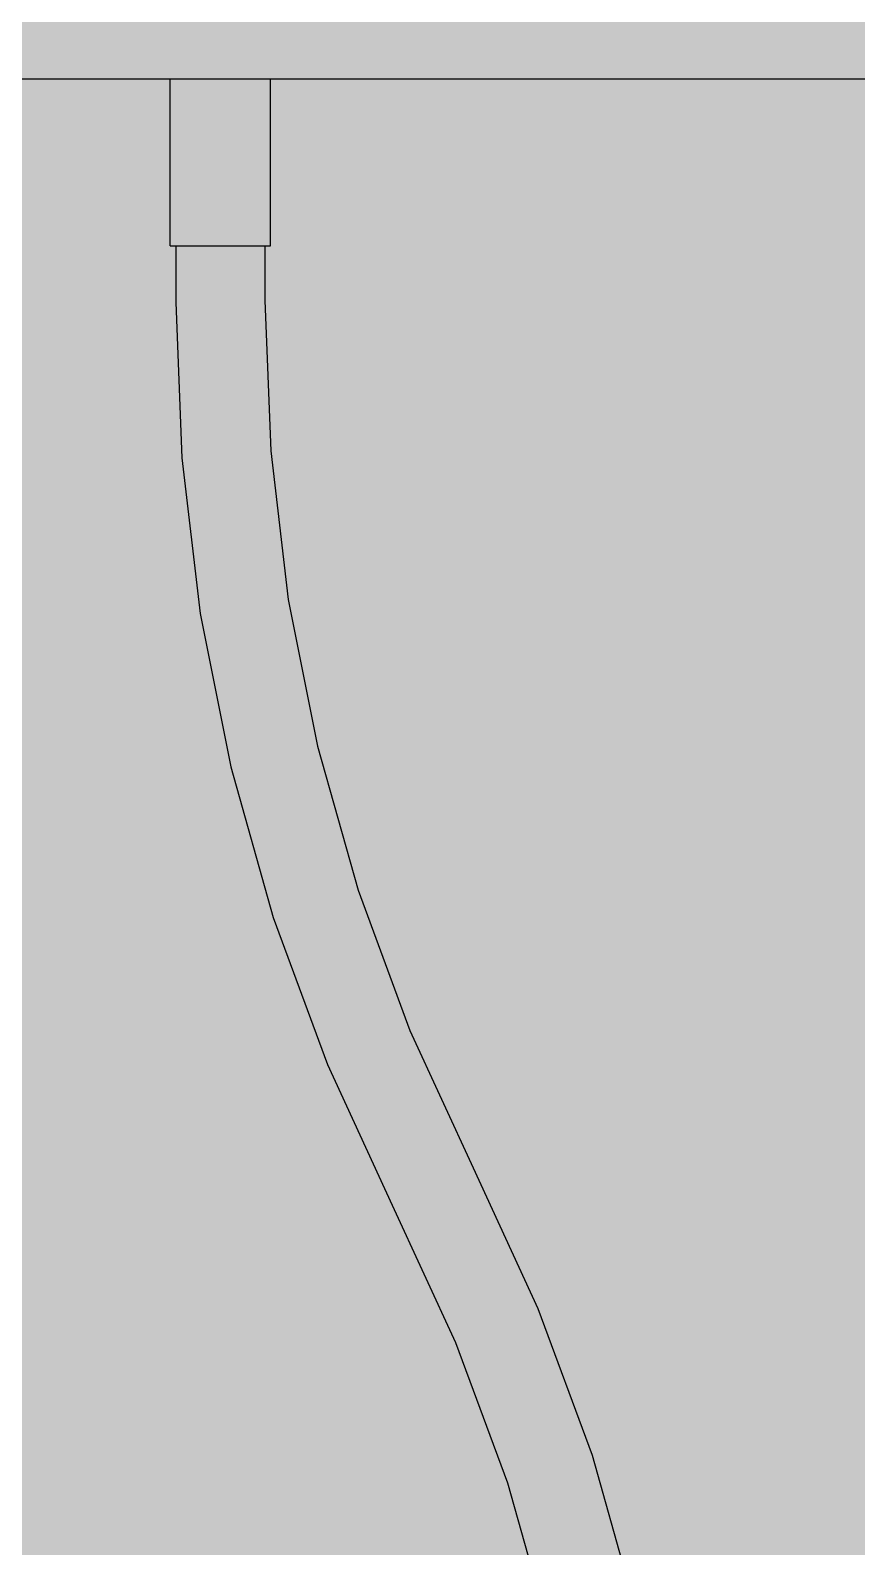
# Model space of a CAD drawing. Header units: millimetres. Extents: x 2336463 to 2579121, y 595385 to 778077.
# Drawn here: x 2471830.2 to 2471978.6, y 623825.7 to 624098 of the extents above; entities that cross this region are included whole.
import ezdxf

# ---------------------------------------------------------------- set-up
doc = ezdxf.new("R2010")
doc.units = ezdxf.units.MM
doc.header["$MEASUREMENT"] = 0
doc.linetypes.add('Wipeout_Contour', pattern=[1000, 0, -1000])
doc.layers.add('+возводимые стены_Ном._пера__19', color=255, linetype='Continuous', lineweight=0)
doc.layers.add('+возводимые стены_Ном._пера__85', color=7, linetype='Continuous', lineweight=5, true_color=0x66b7ff)
doc.layers.add('Интерьер - Мебель_Ном._пера__62', color=7, linetype='Continuous', lineweight=25, true_color=0xaaaaaa)
doc.layers.add('Интерьер - Мебель', color=7, linetype='Continuous')

msp = doc.modelspace()

# ---------------------------------------------------------------- hatches: boundary and pattern name
at = {"layer": '+возводимые стены_Ном._пера__85', "linetype": 'Continuous', "lineweight": 5, "true_color": 0x66b7ff}
msp.add_hatch(color=151, dxfattribs=at).paths.add_polyline_path([(2471002.08, 623081.44), (2472837.08, 623081.44), (2472837.08, 626481.19), (2471002.08, 626481.19)])

# ---------------------------------------------------------------- next in the draw order: wipeouts: each hides what was drawn before it
at = {"color": 254, "linetype": 'Wipeout_Contour', "lineweight": 0, "ltscale": 10197720.62613339}
msp.add_wipeout([(2471871.27, 624059.31), (2471871.27, 624049.45), (2471872.35, 624049.47), (2471872.35, 624059.31)], dxfattribs=at).dxf.layer = 'Интерьер - Мебель'

# ---------------------------------------------------------------- next in the draw order: wipeouts: each hides what was drawn before it
at = {"color": 254, "linetype": 'Wipeout_Contour', "lineweight": 0, "ltscale": 10197712.85117712}
msp.add_wipeout([(2471868.35, 624049.39), (2471871.27, 624049.45), (2471871.27, 624059.31), (2471868.35, 624059.31)], dxfattribs=at).dxf.layer = 'Интерьер - Мебель'

# ---------------------------------------------------------------- next in the draw order: wipeouts: each hides what was drawn before it
at = {"color": 254, "linetype": 'Wipeout_Contour', "lineweight": 0, "ltscale": 10197743.75535222}
msp.add_wipeout([(2471872.14, 624089.31), (2471872.14, 624059.31), (2471873.35, 624059.31), (2471873.35, 624089.31)], dxfattribs=at).dxf.layer = 'Интерьер - Мебель'
at = {"color": 254, "linetype": 'Wipeout_Contour', "lineweight": 0, "ltscale": 10197699.38351009}
msp.add_wipeout([(2471864.35, 624059.31), (2471864.35, 624049.31), (2471868.35, 624049.39), (2471868.35, 624059.31)], dxfattribs=at).dxf.layer = 'Интерьер - Мебель'
at = {"color": 254, "linetype": 'Wipeout_Contour', "lineweight": 0, "ltscale": 10197704.63168966}
msp.add_wipeout([(2471871.27, 624049.45), (2471872.34, 624022.39), (2471873.41, 624022.48), (2471872.35, 624049.47)], dxfattribs=at).dxf.layer = 'Интерьер - Мебель'

# ---------------------------------------------------------------- next in the draw order: wipeouts: each hides what was drawn before it
at = {"color": 254, "linetype": 'Wipeout_Contour', "lineweight": 0, "ltscale": 10197683.83179225}
msp.add_wipeout([(2471860.35, 624059.31), (2471860.35, 624049.23), (2471864.35, 624049.31), (2471864.35, 624059.31)], dxfattribs=at).dxf.layer = 'Интерьер - Мебель'
at = {"color": 254, "linetype": 'Wipeout_Contour', "lineweight": 0, "ltscale": 10197696.78837616}
msp.add_wipeout([(2471868.35, 624049.39), (2471869.42, 624022.16), (2471872.34, 624022.39), (2471871.27, 624049.45)], dxfattribs=at).dxf.layer = 'Интерьер - Мебель'

# ---------------------------------------------------------------- next in the draw order: wipeouts: each hides what was drawn before it
at = {"color": 254, "linetype": 'Wipeout_Contour', "lineweight": 0, "ltscale": 10197670.36310441}
msp.add_wipeout([(2471857.42, 624059.31), (2471857.42, 624049.17), (2471860.35, 624049.23), (2471860.35, 624059.31)], dxfattribs=at).dxf.layer = 'Интерьер - Мебель'
at = {"color": 254, "linetype": 'Wipeout_Contour', "lineweight": 0, "ltscale": 10197683.20298895}
msp.add_wipeout([(2471868.35, 624049.39), (2471864.35, 624049.31), (2471865.43, 624021.85), (2471869.42, 624022.16)], dxfattribs=at).dxf.layer = 'Интерьер - Мебель'
at = {"color": 254, "linetype": 'Wipeout_Contour', "lineweight": 0, "ltscale": 10197686.51654587}
msp.add_wipeout([(2471872.34, 624022.39), (2471875.5, 623995.64), (2471876.56, 623995.81), (2471873.41, 624022.48)], dxfattribs=at).dxf.layer = 'Интерьер - Мебель'

# ---------------------------------------------------------------- next in the draw order: wipeouts: each hides what was drawn before it
at = {"color": 254, "linetype": 'Wipeout_Contour', "lineweight": 0, "ltscale": 10197662.58637267}
msp.add_wipeout([(2471856.35, 624059.31), (2471856.35, 624049.15), (2471857.42, 624049.17), (2471857.42, 624059.31)], dxfattribs=at).dxf.layer = 'Интерьер - Мебель'
at = {"color": 254, "linetype": 'Wipeout_Contour', "lineweight": 0, "ltscale": 10197667.51543342}
msp.add_wipeout([(2471864.35, 624049.31), (2471860.35, 624049.23), (2471861.43, 624021.54), (2471865.43, 624021.85)], dxfattribs=at).dxf.layer = 'Интерьер - Мебель'
at = {"color": 254, "linetype": 'Wipeout_Contour', "lineweight": 0, "ltscale": 10197678.58275691}
msp.add_wipeout([(2471869.42, 624022.16), (2471872.61, 623995.18), (2471875.5, 623995.64), (2471872.34, 624022.39)], dxfattribs=at).dxf.layer = 'Интерьер - Мебель'

# ---------------------------------------------------------------- next in the draw order: wipeouts: each hides what was drawn before it
at = {"color": 254, "linetype": 'Wipeout_Contour', "lineweight": 0, "ltscale": 10197678.62220867}
msp.add_wipeout([(2471855.35, 624089.31), (2471855.35, 624059.31), (2471856.55, 624059.31), (2471856.55, 624089.31)], dxfattribs=at).dxf.layer = 'Интерьер - Мебель'
at = {"color": 254, "linetype": 'Wipeout_Contour', "lineweight": 0, "ltscale": 10197653.92919322}
msp.add_wipeout([(2471857.42, 624049.17), (2471858.51, 624021.31), (2471861.43, 624021.54), (2471860.35, 624049.23)], dxfattribs=at).dxf.layer = 'Интерьер - Мебель'
at = {"color": 254, "linetype": 'Wipeout_Contour', "lineweight": 0, "ltscale": 10197664.84235452}
msp.add_wipeout([(2471865.43, 624021.85), (2471868.66, 623994.56), (2471872.61, 623995.18), (2471869.42, 624022.16)], dxfattribs=at).dxf.layer = 'Интерьер - Мебель'
at = {"color": 254, "linetype": 'Wipeout_Contour', "lineweight": 0, "ltscale": 10197676.83389137}
msp.add_wipeout([(2471875.5, 623995.64), (2471880.76, 623969.22), (2471881.8, 623969.47), (2471876.56, 623995.81)], dxfattribs=at).dxf.layer = 'Интерьер - Мебель'

# ---------------------------------------------------------------- next in the draw order: linework, layer by layer
at = {"layer": 'Интерьер - Мебель_Ном._пера__62', "color": 253, "linetype": 'Continuous', "lineweight": 25, "true_color": 0xaaaaaa}
msp.add_line((2471872.35, 624049.47), (2471873.41, 624022.48), dxfattribs=at)

# ---------------------------------------------------------------- next in the draw order: wipeouts: each hides what was drawn before it
at = {"color": 254, "linetype": 'Wipeout_Contour', "lineweight": 0, "ltscale": 10197687.34840328}
msp.add_wipeout([(2471859.85, 624089.31), (2471856.55, 624089.31), (2471856.55, 624059.31), (2471859.85, 624059.31)], dxfattribs=at).dxf.layer = 'Интерьер - Мебель'
at = {"color": 254, "linetype": 'Wipeout_Contour', "lineweight": 0, "ltscale": 10197646.08499187}
msp.add_wipeout([(2471856.35, 624049.15), (2471857.44, 624021.22), (2471858.51, 624021.31), (2471857.42, 624049.17)], dxfattribs=at).dxf.layer = 'Интерьер - Мебель'
at = {"color": 254, "linetype": 'Wipeout_Contour', "lineweight": 0, "ltscale": 10197648.97626069}
msp.add_wipeout([(2471861.43, 624021.54), (2471864.7, 623993.93), (2471868.66, 623994.56), (2471865.43, 624021.85)], dxfattribs=at).dxf.layer = 'Интерьер - Мебель'
at = {"color": 254, "linetype": 'Wipeout_Contour', "lineweight": 0, "ltscale": 10197668.84272367}
msp.add_wipeout([(2471872.61, 623995.18), (2471877.91, 623968.54), (2471880.76, 623969.22), (2471875.5, 623995.64)], dxfattribs=at).dxf.layer = 'Интерьер - Мебель'

# ---------------------------------------------------------------- next in the draw order: linework, layer by layer
at = {"layer": 'Интерьер - Мебель_Ном._пера__62', "color": 253, "linetype": 'Continuous', "lineweight": 25, "true_color": 0xaaaaaa}
for p, q in [((2471855.35, 624059.31), (2471855.35, 624089.31)), ((2471855.35, 624059.31), (2471856.55, 624059.31)), ((2471856.35, 624059.31), (2471856.35, 624049.15))]:
    msp.add_line(p, q, dxfattribs=at)

# ---------------------------------------------------------------- next in the draw order: wipeouts: each hides what was drawn before it
at = {"color": 254, "linetype": 'Wipeout_Contour', "lineweight": 0, "ltscale": 10197702.46259759}
msp.add_wipeout([(2471859.85, 624059.31), (2471864.35, 624059.31), (2471864.35, 624089.31), (2471859.85, 624089.31)], dxfattribs=at).dxf.layer = 'Интерьер - Мебель'
at = {"color": 254, "linetype": 'Wipeout_Contour', "lineweight": 0, "ltscale": 10197635.23580528}
msp.add_wipeout([(2471858.51, 624021.31), (2471861.81, 623993.47), (2471864.7, 623993.93), (2471861.43, 624021.54)], dxfattribs=at).dxf.layer = 'Интерьер - Мебель'
at = {"color": 254, "linetype": 'Wipeout_Contour', "lineweight": 0, "ltscale": 10197655.00389117}
msp.add_wipeout([(2471868.66, 623994.56), (2471874.02, 623967.6), (2471877.91, 623968.54), (2471872.61, 623995.18)], dxfattribs=at).dxf.layer = 'Интерьер - Мебель'
at = {"color": 254, "linetype": 'Wipeout_Contour', "lineweight": 0, "ltscale": 10197675.58228083}
msp.add_wipeout([(2471880.76, 623969.22), (2471888.07, 623943.3), (2471889.09, 623943.63), (2471881.8, 623969.47)], dxfattribs=at).dxf.layer = 'Интерьер - Мебель'

# ---------------------------------------------------------------- next in the draw order: linework, layer by layer
at = {"layer": 'Интерьер - Мебель_Ном._пера__62', "color": 253, "linetype": 'Continuous', "lineweight": 25, "true_color": 0xaaaaaa}
msp.add_line((2471856.55, 624059.31), (2471859.85, 624059.31), dxfattribs=at)

# ---------------------------------------------------------------- next in the draw order: wipeouts: each hides what was drawn before it
at = {"color": 254, "linetype": 'Wipeout_Contour', "lineweight": 0, "ltscale": 10197719.914968}
msp.add_wipeout([(2471864.35, 624059.31), (2471868.85, 624059.31), (2471868.85, 624089.31), (2471864.35, 624089.31)], dxfattribs=at).dxf.layer = 'Интерьер - Мебель'
at = {"color": 254, "linetype": 'Wipeout_Contour', "lineweight": 0, "ltscale": 10197627.30353814}
msp.add_wipeout([(2471857.44, 624021.22), (2471860.75, 623993.31), (2471861.81, 623993.47), (2471858.51, 624021.31)], dxfattribs=at).dxf.layer = 'Интерьер - Мебель'
at = {"color": 254, "linetype": 'Wipeout_Contour', "lineweight": 0, "ltscale": 10197639.02464252}
msp.add_wipeout([(2471864.7, 623993.93), (2471870.12, 623966.67), (2471874.02, 623967.6), (2471868.66, 623994.56)], dxfattribs=at).dxf.layer = 'Интерьер - Мебель'
at = {"color": 254, "linetype": 'Wipeout_Contour', "lineweight": 0, "ltscale": 10197667.58330121}
msp.add_wipeout([(2471880.76, 623969.22), (2471877.91, 623968.54), (2471885.28, 623942.39), (2471888.07, 623943.3)], dxfattribs=at).dxf.layer = 'Интерьер - Мебель'

# ---------------------------------------------------------------- next in the draw order: linework, layer by layer
at = {"layer": 'Интерьер - Мебель_Ном._пера__62', "color": 253, "linetype": 'Continuous', "lineweight": 25, "true_color": 0xaaaaaa}
for p, q in [((2471859.85, 624059.31), (2471864.35, 624059.31)), ((2471856.35, 624049.15), (2471857.44, 624021.22)), ((2471873.41, 624022.48), (2471876.56, 623995.81))]:
    msp.add_line(p, q, dxfattribs=at)

# ---------------------------------------------------------------- next in the draw order: wipeouts: each hides what was drawn before it
at = {"color": 254, "linetype": 'Wipeout_Contour', "lineweight": 0, "ltscale": 10197735.02916594}
msp.add_wipeout([(2471872.14, 624089.31), (2471868.85, 624089.31), (2471868.85, 624059.31), (2471872.14, 624059.31)], dxfattribs=at).dxf.layer = 'Интерьер - Мебель'
at = {"color": 254, "linetype": 'Wipeout_Contour', "lineweight": 0, "ltscale": 10197625.18661747}
msp.add_wipeout([(2471861.81, 623993.47), (2471867.28, 623965.99), (2471870.12, 623966.67), (2471864.7, 623993.93)], dxfattribs=at).dxf.layer = 'Интерьер - Мебель'
at = {"color": 254, "linetype": 'Wipeout_Contour', "lineweight": 0, "ltscale": 10197653.73146131}
msp.add_wipeout([(2471877.91, 623968.54), (2471874.02, 623967.6), (2471881.48, 623941.15), (2471885.28, 623942.39)], dxfattribs=at).dxf.layer = 'Интерьер - Мебель'
at = {"color": 254, "linetype": 'Wipeout_Contour', "lineweight": 0, "ltscale": 10197682.7693672}
msp.add_wipeout([(2471888.07, 623943.3), (2471897.39, 623918.02), (2471898.39, 623918.43), (2471889.09, 623943.63)], dxfattribs=at).dxf.layer = 'Интерьер - Мебель'

# ---------------------------------------------------------------- next in the draw order: linework, layer by layer
at = {"layer": 'Интерьер - Мебель_Ном._пера__62', "color": 253, "linetype": 'Continuous', "lineweight": 25, "true_color": 0xaaaaaa}
for p, q in [((2471789.35, 624089.31), (2472089.35, 624089.31)), ((2471873.35, 624059.31), (2471873.35, 624089.31)), ((2471864.35, 624059.31), (2471868.85, 624059.31)), ((2471868.85, 624059.31), (2471872.14, 624059.31)), ((2471872.14, 624059.31), (2471873.35, 624059.31)), ((2471872.35, 624059.31), (2471872.35, 624049.47)), ((2471876.56, 623995.81), (2471881.8, 623969.47))]:
    msp.add_line(p, q, dxfattribs=at)

# ---------------------------------------------------------------- next in the draw order: wipeouts: each hides what was drawn before it
at = {"color": 254, "linetype": 'Wipeout_Contour', "lineweight": 0, "ltscale": 10197617.1985331}
msp.add_wipeout([(2471860.75, 623993.31), (2471866.23, 623965.74), (2471867.28, 623965.99), (2471861.81, 623993.47)], dxfattribs=at).dxf.layer = 'Интерьер - Мебель'
at = {"color": 254, "linetype": 'Wipeout_Contour', "lineweight": 0, "ltscale": 10197637.73762057}
msp.add_wipeout([(2471870.12, 623966.67), (2471877.67, 623939.92), (2471881.48, 623941.15), (2471874.02, 623967.6)], dxfattribs=at).dxf.layer = 'Интерьер - Мебель'
at = {"color": 254, "linetype": 'Wipeout_Contour', "lineweight": 0, "ltscale": 10197674.81203607}
msp.add_wipeout([(2471885.28, 623942.39), (2471894.69, 623916.9), (2471897.39, 623918.02), (2471888.07, 623943.3)], dxfattribs=at).dxf.layer = 'Интерьер - Мебель'

# ---------------------------------------------------------------- next in the draw order: linework, layer by layer
at = {"layer": 'Интерьер - Мебель_Ном._пера__62', "color": 253, "linetype": 'Continuous', "lineweight": 25, "true_color": 0xaaaaaa}
msp.add_line((2471857.44, 624021.22), (2471860.75, 623993.31), dxfattribs=at)

# ---------------------------------------------------------------- next in the draw order: wipeouts: each hides what was drawn before it
at = {"color": 254, "linetype": 'Wipeout_Contour', "lineweight": 0, "ltscale": 10197623.88725664}
msp.add_wipeout([(2471867.28, 623965.99), (2471874.88, 623939.01), (2471877.67, 623939.92), (2471870.12, 623966.67)], dxfattribs=at).dxf.layer = 'Интерьер - Мебель'
at = {"color": 254, "linetype": 'Wipeout_Contour', "lineweight": 0, "ltscale": 10197661.0327348}
msp.add_wipeout([(2471881.48, 623941.15), (2471890.99, 623915.37), (2471894.69, 623916.9), (2471885.28, 623942.39)], dxfattribs=at).dxf.layer = 'Интерьер - Мебель'
at = {"color": 254, "linetype": 'Wipeout_Contour', "lineweight": 0, "ltscale": 10197708.66488921}
msp.add_wipeout([(2471897.39, 623918.02), (2471920.41, 623868.11), (2471921.4, 623868.52), (2471898.39, 623918.43)], dxfattribs=at).dxf.layer = 'Интерьер - Мебель'

# ---------------------------------------------------------------- next in the draw order: linework, layer by layer
at = {"layer": 'Интерьер - Мебель_Ном._пера__62', "color": 253, "linetype": 'Continuous', "lineweight": 25, "true_color": 0xaaaaaa}
msp.add_line((2471881.8, 623969.47), (2471889.09, 623943.63), dxfattribs=at)

# ---------------------------------------------------------------- next in the draw order: wipeouts: each hides what was drawn before it
at = {"color": 254, "linetype": 'Wipeout_Contour', "lineweight": 0, "ltscale": 10197615.89234414}
msp.add_wipeout([(2471866.23, 623965.74), (2471873.86, 623938.68), (2471874.88, 623939.01), (2471867.28, 623965.99)], dxfattribs=at).dxf.layer = 'Интерьер - Мебель'
at = {"color": 254, "linetype": 'Wipeout_Contour', "lineweight": 0, "ltscale": 10197645.12289064}
msp.add_wipeout([(2471877.67, 623939.92), (2471887.29, 623913.84), (2471890.99, 623915.37), (2471881.48, 623941.15)], dxfattribs=at).dxf.layer = 'Интерьер - Мебель'
at = {"color": 254, "linetype": 'Wipeout_Contour', "lineweight": 0, "ltscale": 10197700.7432733}
msp.add_wipeout([(2471894.69, 623916.9), (2471917.7, 623866.99), (2471920.41, 623868.11), (2471897.39, 623918.02)], dxfattribs=at).dxf.layer = 'Интерьер - Мебель'

# ---------------------------------------------------------------- next in the draw order: linework, layer by layer
at = {"layer": 'Интерьер - Мебель_Ном._пера__62', "color": 253, "linetype": 'Continuous', "lineweight": 25, "true_color": 0xaaaaaa}
for p, q in [((2471860.75, 623993.31), (2471866.23, 623965.74)), ((2471889.09, 623943.63), (2471898.39, 623918.43))]:
    msp.add_line(p, q, dxfattribs=at)

# ---------------------------------------------------------------- next in the draw order: wipeouts: each hides what was drawn before it
at = {"color": 254, "linetype": 'Wipeout_Contour', "lineweight": 0, "ltscale": 10197631.34550232}
msp.add_wipeout([(2471877.67, 623939.92), (2471874.88, 623939.01), (2471884.58, 623912.72), (2471887.29, 623913.84)], dxfattribs=at).dxf.layer = 'Интерьер - Мебель'
at = {"color": 254, "linetype": 'Wipeout_Contour', "lineweight": 0, "ltscale": 10197687.02263361}
msp.add_wipeout([(2471890.99, 623915.37), (2471914, 623865.46), (2471917.7, 623866.99), (2471894.69, 623916.9)], dxfattribs=at).dxf.layer = 'Интерьер - Мебель'
at = {"color": 254, "linetype": 'Wipeout_Contour', "lineweight": 0, "ltscale": 10197734.8107851}
msp.add_wipeout([(2471920.41, 623868.11), (2471930.11, 623841.82), (2471931.13, 623842.15), (2471921.4, 623868.52)], dxfattribs=at).dxf.layer = 'Интерьер - Мебель'

# ---------------------------------------------------------------- next in the draw order: wipeouts: each hides what was drawn before it
at = {"color": 254, "linetype": 'Wipeout_Contour', "lineweight": 0, "ltscale": 10197623.39295502}
msp.add_wipeout([(2471873.86, 623938.68), (2471883.59, 623912.31), (2471884.58, 623912.72), (2471874.88, 623939.01)], dxfattribs=at).dxf.layer = 'Интерьер - Мебель'
at = {"color": 254, "linetype": 'Wipeout_Contour', "lineweight": 0, "ltscale": 10197671.1794295}
msp.add_wipeout([(2471890.99, 623915.37), (2471887.29, 623913.84), (2471910.3, 623863.92), (2471914, 623865.46)], dxfattribs=at).dxf.layer = 'Интерьер - Мебель'
at = {"color": 254, "linetype": 'Wipeout_Contour', "lineweight": 0, "ltscale": 10197726.85823623}
msp.add_wipeout([(2471917.7, 623866.99), (2471927.32, 623840.91), (2471930.11, 623841.82), (2471920.41, 623868.11)], dxfattribs=at).dxf.layer = 'Интерьер - Мебель'

# ---------------------------------------------------------------- next in the draw order: linework, layer by layer
at = {"layer": 'Интерьер - Мебель_Ном._пера__62', "color": 253, "linetype": 'Continuous', "lineweight": 25, "true_color": 0xaaaaaa}
msp.add_line((2471866.23, 623965.74), (2471873.86, 623938.68), dxfattribs=at)

# ---------------------------------------------------------------- next in the draw order: wipeouts: each hides what was drawn before it
at = {"color": 254, "linetype": 'Wipeout_Contour', "lineweight": 0, "ltscale": 10197657.45879866}
msp.add_wipeout([(2471887.29, 623913.84), (2471884.58, 623912.72), (2471907.59, 623862.8), (2471910.3, 623863.92)], dxfattribs=at).dxf.layer = 'Интерьер - Мебель'
at = {"color": 254, "linetype": 'Wipeout_Contour', "lineweight": 0, "ltscale": 10197713.08092419}
msp.add_wipeout([(2471914, 623865.46), (2471923.51, 623839.67), (2471927.32, 623840.91), (2471917.7, 623866.99)], dxfattribs=at).dxf.layer = 'Интерьер - Мебель'
at = {"color": 254, "linetype": 'Wipeout_Contour', "lineweight": 0, "ltscale": 10197742.31610441}
msp.add_wipeout([(2471931.13, 623842.15), (2471930.11, 623841.82), (2471937.71, 623814.84), (2471938.76, 623815.09)], dxfattribs=at).dxf.layer = 'Интерьер - Мебель'

# ---------------------------------------------------------------- next in the draw order: linework, layer by layer
at = {"layer": 'Интерьер - Мебель_Ном._пера__62', "color": 253, "linetype": 'Continuous', "lineweight": 25, "true_color": 0xaaaaaa}
msp.add_line((2471909.76, 623893.76), (2471921.4, 623868.52), dxfattribs=at)

# ---------------------------------------------------------------- next in the draw order: wipeouts: each hides what was drawn before it
at = {"color": 254, "linetype": 'Wipeout_Contour', "lineweight": 0, "ltscale": 10197649.53718902}
msp.add_wipeout([(2471884.58, 623912.72), (2471883.59, 623912.31), (2471906.6, 623862.39), (2471907.59, 623862.8)], dxfattribs=at).dxf.layer = 'Интерьер - Мебель'
at = {"color": 254, "linetype": 'Wipeout_Contour', "lineweight": 0, "ltscale": 10197697.17111014}
msp.add_wipeout([(2471914, 623865.46), (2471910.3, 623863.92), (2471919.7, 623838.44), (2471923.51, 623839.67)], dxfattribs=at).dxf.layer = 'Интерьер - Мебель'
at = {"color": 254, "linetype": 'Wipeout_Contour', "lineweight": 0, "ltscale": 10197734.32122419}
msp.add_wipeout([(2471927.32, 623840.91), (2471934.86, 623814.16), (2471937.71, 623814.84), (2471930.11, 623841.82)], dxfattribs=at).dxf.layer = 'Интерьер - Мебель'

# ---------------------------------------------------------------- next in the draw order: linework, layer by layer
at = {"layer": 'Интерьер - Мебель_Ном._пера__62', "color": 253, "linetype": 'Continuous', "lineweight": 25, "true_color": 0xaaaaaa}
for p, q in [((2471873.86, 623938.68), (2471883.59, 623912.31)), ((2471898.39, 623918.43), (2471909.76, 623893.76)), ((2471883.59, 623912.31), (2471895.23, 623887.06))]:
    msp.add_line(p, q, dxfattribs=at)

# ---------------------------------------------------------------- next in the draw order: wipeouts: each hides what was drawn before it
at = {"color": 254, "linetype": 'Wipeout_Contour', "lineweight": 0, "ltscale": 10197683.39186176}
msp.add_wipeout([(2471910.3, 623863.92), (2471907.59, 623862.8), (2471916.92, 623837.53), (2471919.7, 623838.44)], dxfattribs=at).dxf.layer = 'Интерьер - Мебель'
at = {"color": 254, "linetype": 'Wipeout_Contour', "lineweight": 0, "ltscale": 10197720.47087199}
msp.add_wipeout([(2471923.51, 623839.67), (2471930.97, 623813.22), (2471934.86, 623814.16), (2471927.32, 623840.91)], dxfattribs=at).dxf.layer = 'Интерьер - Мебель'

# ---------------------------------------------------------------- next in the draw order: linework, layer by layer
at = {"layer": 'Интерьер - Мебель_Ном._пера__62', "color": 253, "linetype": 'Continuous', "lineweight": 25, "true_color": 0xaaaaaa}
msp.add_line((2471921.4, 623868.52), (2471931.13, 623842.15), dxfattribs=at)

# ---------------------------------------------------------------- next in the draw order: wipeouts: each hides what was drawn before it
at = {"color": 254, "linetype": 'Wipeout_Contour', "lineweight": 0, "ltscale": 10197675.4345422}
msp.add_wipeout([(2471907.59, 623862.8), (2471906.6, 623862.39), (2471915.9, 623837.2), (2471916.92, 623837.53)], dxfattribs=at).dxf.layer = 'Интерьер - Мебель'
at = {"color": 254, "linetype": 'Wipeout_Contour', "lineweight": 0, "ltscale": 10197704.47702608}
msp.add_wipeout([(2471919.7, 623838.44), (2471927.08, 623812.29), (2471930.97, 623813.22), (2471923.51, 623839.67)], dxfattribs=at).dxf.layer = 'Интерьер - Мебель'

# ---------------------------------------------------------------- next in the draw order: linework, layer by layer
at = {"layer": 'Интерьер - Мебель_Ном._пера__62', "color": 253, "linetype": 'Continuous', "lineweight": 25, "true_color": 0xaaaaaa}
for p, q in [((2471895.23, 623887.06), (2471906.6, 623862.39)), ((2471931.13, 623842.15), (2471938.76, 623815.09))]:
    msp.add_line(p, q, dxfattribs=at)

# ---------------------------------------------------------------- next in the draw order: wipeouts: each hides what was drawn before it
at = {"color": 254, "linetype": 'Wipeout_Contour', "lineweight": 0, "ltscale": 10197690.62522825}
msp.add_wipeout([(2471916.92, 623837.53), (2471924.23, 623811.6), (2471927.08, 623812.29), (2471919.7, 623838.44)], dxfattribs=at).dxf.layer = 'Интерьер - Мебель'

# ---------------------------------------------------------------- next in the draw order: wipeouts: each hides what was drawn before it
at = {"color": 254, "linetype": 'Wipeout_Contour', "lineweight": 0, "ltscale": 10197682.62625574}
msp.add_wipeout([(2471915.9, 623837.2), (2471923.19, 623811.35), (2471924.23, 623811.6), (2471916.92, 623837.53)], dxfattribs=at).dxf.layer = 'Интерьер - Мебель'

# ---------------------------------------------------------------- next in the draw order: hatches: boundary and pattern name
at = {"layer": '+возводимые стены_Ном._пера__19', "linetype": 'Continuous', "lineweight": 0}
msp.add_hatch(color=255, dxfattribs=at).paths.add_polyline_path([(2471422.16, 623081.44), (2472422.16, 623081.44), (2472422.16, 626081.44), (2471422.16, 626081.44)])

# ---------------------------------------------------------------- next in the draw order: linework, layer by layer
at = {"layer": 'Интерьер - Мебель_Ном._пера__62', "color": 253, "linetype": 'Continuous', "lineweight": 25, "true_color": 0xaaaaaa}
for p, q in [((2471906.6, 623862.39), (2471915.9, 623837.2)), ((2471915.9, 623837.2), (2471923.19, 623811.35))]:
    msp.add_line(p, q, dxfattribs=at)

doc.saveas('drawing.dxf')
